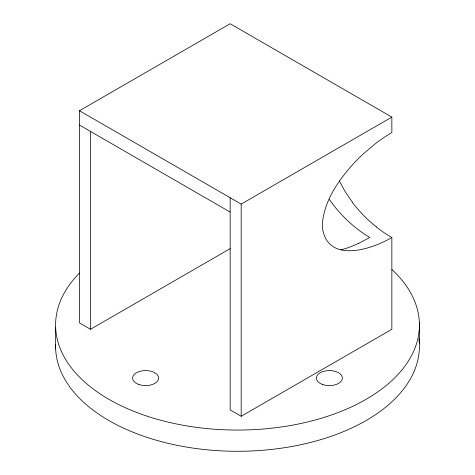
<?xml version="1.0" encoding="UTF-8"?>
<svg xmlns="http://www.w3.org/2000/svg" width="475" height="475" viewBox="0 0 475 475"><rect width="100%" height="100%" fill="white"/><g stroke="black" fill="none" stroke-linecap="round" stroke-linejoin="round"><path stroke-width="0.71" d="M230.149 248.657L90.499 329.288L79.473 322.923L79.473 110.74L230.149 23.75L391.851 117.105L391.851 132.525A152.439 88.012 -60 0 0 375.363 143.717L363.897 153.36A124.907 72.117 -60 0 0 353.453 163.727C339.049 179.71 325.814 198.479 322.721 220.257A41.497 23.958 -60 0 0 322.751 229.775C329.133 263.435 372.204 249.268 391.851 237.488A109.001 62.932 60 0 1 380.825 230.393L376.36 226.985M79.473 110.74L241.175 204.102L391.851 117.105M230.149 197.737L230.149 409.913L241.175 416.278L391.851 329.288L391.851 237.488M358.649 243.366L369.799 237.494C353.762 227.964 340.088 214.688 329.347 199.488M79.473 125.073L230.149 212.064M352.646 202.605L344.921 191.253L339.37 180.957M419.348 322.442L419.348 343.657M241.175 204.102L241.175 416.278M90.499 131.438L90.499 329.288M55.652 327.643L55.652 348.864M418.926 338.639A181.907 105.022 0 0 1 242.737 451.238A181.907 105.022 0 0 1 55.617 344.678M391.97 269.58A181.907 105.022 0 0 1 357.705 403.869A181.907 105.022 0 0 1 122.645 406.481A181.907 105.022 0 0 1 79.444 273.054M376.372 226.908A96.781 55.878 60 0 1 352.587 202.677M358.655 243.319A141.829 81.884 -60 0 1 340.991 249.85M138.92 384.512A12.991 7.499 0 0 0 158.614 378.225A12.991 7.499 0 0 0 139.341 371.521A12.991 7.499 0 0 0 138.92 384.512M322.668 384.512A12.991 7.499 0 0 0 342.368 378.225A12.991 7.499 0 0 0 323.089 371.521A12.991 7.499 0 0 0 322.668 384.512"/></g></svg>
